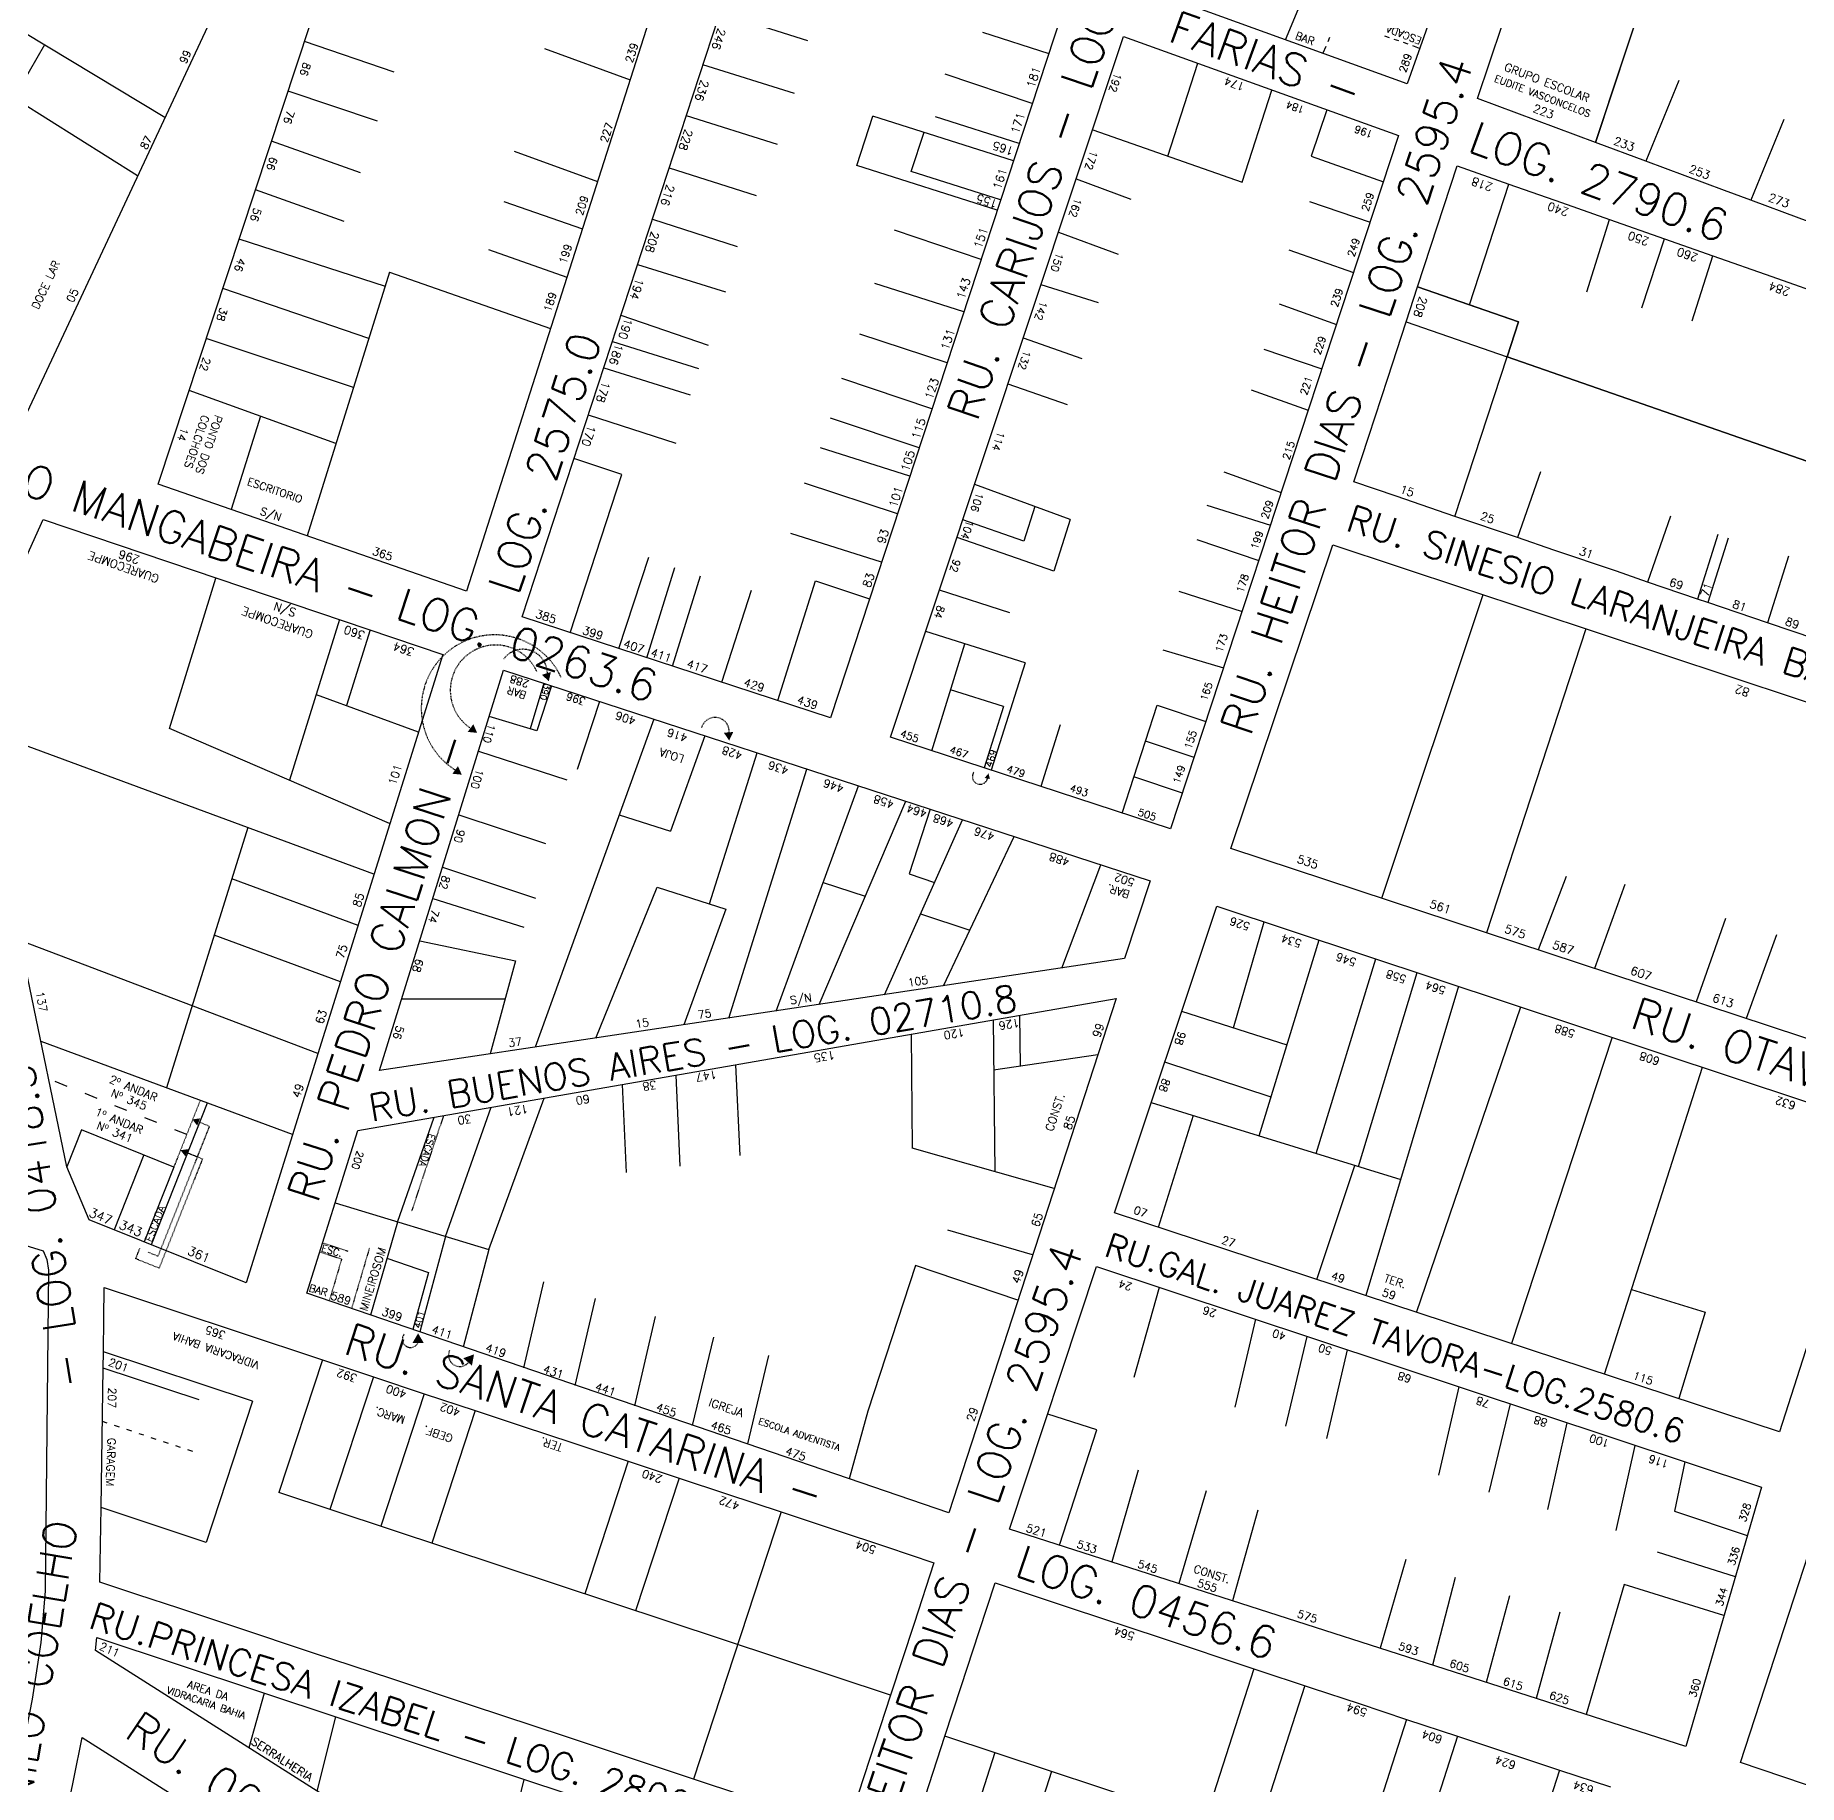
# Model space of a CAD drawing. Extents: x 714896 to 749292, y 8417558 to 8447149.
# Drawn here: x 740003.6 to 740332, y 8426261.6 to 8426587.4 of the extents above; entities that cross this region are included whole.
import ezdxf

# ---------------------------------------------------------------- set-up
doc = ezdxf.new("R2010")
doc.units = 0
doc.header["$MEASUREMENT"] = 0
doc.linetypes.add('ACAD_ISO03W100', pattern=[30, 12, -18])
for name, color, linetype in [('LOTE', 7, 'CONTINUOUS'), ('NUM-PORTA', 7, 'CONTINUOUS'), ('QUADRA', 6, 'CONTINUOUS'), ('TEXTO', 7, 'CONTINUOUS'), ('TEXTODERUA', 3, 'CONTINUOUS')]:
    doc.layers.add(name, color=color, linetype=linetype)
doc.styles.add('ROMANS', font='ROMANS.SHX', dxfattribs={"height": 1.5})

msp = doc.modelspace()

# ---------------------------------------------------------------- hatches: boundary and pattern name
at = {"layer": 'LOTE', "linetype": 'CONTINUOUS'}
for color, points in [(256, [(740099.24, 8426467.08), (740099.62, 8426468.79), (740097.95, 8426468.26)]), (256, [(740085.89, 8426457.46), (740085.18, 8426459.07), (740084.14, 8426457.64)]), (256, [(740132.83, 8426456.03), (740133.59, 8426457.62), (740131.84, 8426457.48)]), (256, [(740083.03, 8426449.67), (740082.32, 8426451.27), (740081.28, 8426449.85)]), (7, [(740074.89, 8426345.65), (740073.83, 8426343.81), (740075.96, 8426343.82)]), (7, [(740085.31, 8426341.72), (740083.3, 8426341.01), (740084.92, 8426339.63)])]:
    msp.add_hatch(color=color, dxfattribs=at).paths.add_polyline_path(points)
at = {"layer": 'LOTE'}
msp.add_hatch(color=7, dxfattribs=at).paths.add_polyline_path([(740181.14, 8426449.92), (740180.42, 8426449.07), (740181.39, 8426448.84)])
at = {"layer": 'LOTE', "linetype": 'CONTINUOUS'}
h = msp.add_hatch(color=2, dxfattribs=at)
h.paths.add_polyline_path([(740033.75, 8426384.32), (740034.3, 8426385.67), (740032.86, 8426385.47)])
h.paths.add_polyline_path([(740032.28, 8426384.51), (740033.11, 8426386.55), (740032.77, 8426386.69), (740031.93, 8426384.66)], flags=9)
h = msp.add_hatch(color=3, dxfattribs=at)
h.paths.add_polyline_path([(740031.55, 8426378.59), (740032.1, 8426379.94), (740030.65, 8426379.74)])
h.paths.add_polyline_path([(740030.08, 8426378.79), (740030.91, 8426380.82), (740030.56, 8426380.96), (740029.73, 8426378.93)], flags=9)

# ---------------------------------------------------------------- linework, layer by layer
at = {"layer": 'LOTE', "color": 7}
for p, q in [((740236.45, 8426586.52, 527.44), (740240.14, 8426595.37, 526.63)), ((740131.1, 8426591.52, 522.62), (740147.44, 8426586.38, 522.22)), ((740070.43, 8426580.51, 519.29), (740053.73, 8426586.18, 519.7)), ((740098.45, 8426584.92, 518.95), (740114.36, 8426579.05, 518.35)), ((740180.04, 8426587.95, 521.26), (740192.35, 8426583.98, 520.2)), ((740243.95, 8426585.27, 527.27), (740243.39, 8426584.01, 527.44)), ((740244.67, 8426586.97, 527.1), (740244.31, 8426586.12, 527.18)), ((740255.82, 8426586.91, 527.08), (740254.94, 8426587.21, 527.06)), ((740257.57, 8426586.3, 527.15), (740256.7, 8426586.6, 527.12)), ((740259.31, 8426585.69, 527.24), (740258.45, 8426585.99, 527.19)), ((740261.43, 8426584.93, 527.44), (740260.18, 8426585.38, 527.31)), ((740145.01, 8426576.53, 522.16), (740127.94, 8426581.88, 522.62)), ((740214.53, 8426564.86, 524.66), (740220.11, 8426582.14, 527.23)), ((740189.28, 8426574.64, 520.2), (740173.07, 8426580.1, 521.66)), ((740067.36, 8426571.36, 519.26), (740050.69, 8426576.98, 519.7)), ((740228.35, 8426560.02, 524.69), (740233.88, 8426577.15, 527.24)), ((740124.84, 8426572.41, 522.62), (740141.77, 8426567.1, 522.13)), ((740185.78, 8426563.99, 520.2), (740159.59, 8426572.32, 522.24)), ((740186.83, 8426567.21, 520.2), (740171.24, 8426572.16, 521.5)), ((740244.12, 8426573.46, 527.24), (740241.25, 8426564.82, 524.96)), ((740200.57, 8426569.75, 523.48), (740228.35, 8426560.02, 524.69)), ((740064.14, 8426561.73, 519.22), (740047.6, 8426567.65, 519.7)), ((740092.78, 8426565.81, 518.84), (740108.32, 8426560.13, 518.35)), ((740121.64, 8426562.65, 522.62), (740137.86, 8426557.55, 522.13)), ((740182.76, 8426554.81, 520.2), (740156.58, 8426563.14, 522.14)), ((740183.39, 8426556.71, 520.2), (740166.73, 8426562.01, 521.44)), ((740241.25, 8426564.82, 524.96), (740254.68, 8426560.07, 521.74)), ((740061.15, 8426552.7, 519.22), (740044.61, 8426558.61, 519.7)), ((740207.73, 8426556.78, 524.27), (740197.51, 8426560.57, 523.48)), ((740270.73, 8426537.18, 528.09), (740278.07, 8426559.65, 528.14)), ((740090.89, 8426556.44, 518.78), (740105.49, 8426551.29, 518.35)), ((740240.89, 8426556.42, 524.04), (740252.2, 8426552.54, 521.74)), ((740118.53, 8426553.14, 522.62), (740134.29, 8426548.06, 522.13)), ((740292.58, 8426539.57, 527.43), (740296.8, 8426553.05, 528.14)), ((740068.79, 8426540.61, 518.95), (740041.56, 8426549.39, 519.7)), ((740179.74, 8426545.63, 520.2), (740163.63, 8426551.08, 521.38)), ((740205.37, 8426546.57, 524.11), (740194.21, 8426550.66, 523.48)), ((740302.79, 8426536.6, 527.4), (740307.01, 8426549.46, 528.14)), ((740088.01, 8426547.44, 518.78), (740102.62, 8426542.29, 518.35)), ((740237.07, 8426547.43, 523.68), (740249.12, 8426543.16, 521.74)), ((740312.22, 8426534.16, 527.4), (740316.07, 8426546.27, 528.14)), ((740069.59, 8426543.28, 519.02), (740054.25, 8426494.12, 518.03)), ((740069.59, 8426543.28, 519.02), (740099.57, 8426532.77, 518.35)), ((740115.77, 8426544.7, 522.62), (740132.13, 8426539.57, 522.11)), ((740065.73, 8426530.87, 518.89), (740038.53, 8426540.23, 519.7)), ((740176.53, 8426535.87, 520.2), (740159.93, 8426541.15, 521.37)), ((740201.59, 8426537.56, 523.99), (740190.95, 8426540.89, 523.48)), ((740235.26, 8426537.35, 523.32), (740245.94, 8426533.5, 521.74)), ((740112.66, 8426535.22, 522.62), (740128.89, 8426529.65, 522.12)), ((740062.86, 8426521.76, 518.81), (740035.43, 8426530.87, 519.7)), ((740111.07, 8426530.35, 522.62), (740127.09, 8426525.34, 522.13)), ((740173.41, 8426526.39, 520.2), (740157.17, 8426531.72, 521.34)), ((740198.56, 8426527.12, 523.94), (740187.65, 8426530.98, 523.48)), ((740232.44, 8426528.93, 523.2), (740243.22, 8426525.25, 521.74)), ((740109.46, 8426525.43, 522.62), (740125.55, 8426520.4, 522.13)), ((740170.59, 8426517.8, 520.2), (740153.83, 8426523.45, 521.37)), ((740059.59, 8426511.33, 518.68), (740032.23, 8426521.2, 519.7)), ((740195.84, 8426518.53, 523.91), (740184.78, 8426522.38, 523.48)), ((740230.06, 8426521.33, 523.12), (740240.7, 8426517.58, 521.74)), ((740045.52, 8426516.41, 518.32), (740040.08, 8426499.04, 518.03)), ((740106.59, 8426516.69, 522.62), (740122.92, 8426511.42, 522.14)), ((740168.19, 8426510.51, 520.2), (740151.71, 8426516.07, 521.38)), ((740166.47, 8426505.26, 520.2), (740149.84, 8426510.55, 521.39)), ((740112.82, 8426505.57, 522.33), (740103.92, 8426508.52, 522.62)), ((740224.95, 8426506.07, 523.07), (740235.65, 8426502.23, 521.74)), ((740283.95, 8426506.07, 525.95), (740279.67, 8426493.81, 527.02)), ((740103.2, 8426476.11, 522.59), (740112.82, 8426505.57, 522.33)), ((740164.16, 8426498.27, 520.2), (740146.86, 8426503.93, 521.46)), ((740196.33, 8426497.18, 524.26), (740178.57, 8426503.73, 523.48)), ((740189.75, 8426499.61, 520.36), (740187.72, 8426493.15, 524.04)), ((740221.78, 8426499.86, 523.16), (740233.64, 8426496.12, 521.74)), ((740187.72, 8426493.15, 524.04), (740176.32, 8426497.1, 523.48)), ((740196.33, 8426497.18, 520.4), (740193.3, 8426487.56, 521.62)), ((740308.17, 8426497.81, 525.95), (740303.89, 8426485.55, 527.02)), ((740161.2, 8426489.24, 520.2), (740144.29, 8426494.6, 521.5)), ((740193.3, 8426487.56, 524.37), (740175.27, 8426493.82, 523.48)), ((740219.96, 8426493.48, 523.15), (740231.48, 8426489.58, 521.74)), ((740316.98, 8426494.37, 525.92), (740313.19, 8426482.38, 527.02)), ((740318.91, 8426493.74, 525.93), (740315.1, 8426481.73, 527.02)), ((740112.29, 8426473.14, 522.59), (740117.89, 8426490.16, 522.2)), ((740330.13, 8426490.35, 525.98), (740326.21, 8426477.94, 527.02)), ((740028.59, 8426458.24, 517.4), (740037.22, 8426486.29, 517.57)), ((740117.5, 8426471.44, 522.59), (740122.7, 8426488.24, 522.03)), ((740122.25, 8426469.89, 522.59), (740127.46, 8426486.69, 522.03)), ((740131.49, 8426466.87, 522.59), (740136.96, 8426484.03, 521.79)), ((740141.89, 8426463.47, 522.59), (740148.91, 8426485.76, 521.25)), ((740148.91, 8426485.76, 521.25), (740158.94, 8426482.39, 520.2)), ((740185.1, 8426479.81, 524.31), (740172.01, 8426484.06, 523.48)), ((740216.58, 8426483.82, 523.23), (740228.35, 8426480.07, 521.74)), ((740254.36, 8426426.66, 522.33), (740273.29, 8426483.2, 526.91)), ((740292.4, 8426476.85, 526.91), (740273.88, 8426420.23, 522.33)), ((740187.93, 8426470.5, 523.8), (740169.44, 8426476.33, 523.48)), ((740170.57, 8426454.11, 526.34), (740176.72, 8426474.04, 524.15)), ((740187.93, 8426470.5, 523.8), (740181.64, 8426450.49, 526.35)), ((740213.58, 8426472.92, 523.34), (740224.89, 8426469.55, 521.74)), ((740098.31, 8426466.69, 519.79), (740095.75, 8426458.2, 516.62)), ((740055.9, 8426464.58, 518.9), (740074.9, 8426457.67, 521.86)), ((740099.73, 8426466.23, 519.79), (740097.03, 8426457.81, 516.81)), ((740108.69, 8426463.31, 519.8), (740104.52, 8426450.65, 517.03)), ((740183.91, 8426462.38, 526.35), (740174.08, 8426465.47, 526.18)), ((740066.62, 8426431.16, 521.86), (739988.27, 8426460.11, 514.71)), ((740097.03, 8426457.81, 516.81), (740088.16, 8426460.48, 514.04)), ((740118.81, 8426460.01, 519.8), (740096.71, 8426398.92, 514.04)), ((740183.91, 8426462.38, 526.35), (740180.31, 8426450.93, 526.35)), ((740206.01, 8426442.51, 526.35), (740212.53, 8426462.64, 523.4)), ((740212.53, 8426462.64, 523.4), (740221.62, 8426459.6, 521.74)), ((740069.57, 8426440.59, 521.86), (740028.59, 8426458.24, 517.4)), ((740128.32, 8426456.91, 519.8), (740121.89, 8426439.15, 518.12)), ((740194.48, 8426458.96, 524.72), (740190.88, 8426447.46, 526.35)), ((740086.15, 8426454.03, 514.04), (740102.6, 8426448.71, 516.73)), ((740129.19, 8426425.62, 516.35), (740138.02, 8426453.74, 519.8)), ((740210.31, 8426456, 523.4), (740219.4, 8426452.96, 521.74)), ((740132.74, 8426404.33, 514.04), (740147.31, 8426450.72, 519.8)), ((740141.59, 8426405.66, 514.04), (740156.91, 8426447.59, 519.8)), ((740208.14, 8426449.35, 523.4), (740217.22, 8426446.31, 521.74)), ((740149.59, 8426406.86, 514.04), (740165.71, 8426444.72, 519.8)), ((740082.48, 8426442.18, 514.04), (740098.62, 8426436.86, 515.94)), ((740112.37, 8426442.21, 516.97), (740121.89, 8426439.15, 517.1)), ((740161.76, 8426408.69, 514.04), (740176.29, 8426441.27, 519.8)), ((740170.27, 8426443.23, 519.8), (740166.36, 8426431.22, 517.63)), ((740172.77, 8426410.34, 514.04), (740185.9, 8426438.13, 519.8)), ((740079.46, 8426432.46, 514.04), (740096.76, 8426426.69, 515.58)), ((740166.36, 8426431.22, 517.63), (740171.08, 8426429.6, 517.55)), ((740194.81, 8426413.65, 514.04), (740202.08, 8426432.86, 519.8)), ((740288.75, 8426430.71, 524.05), (740283.49, 8426417.06, 522.33)), ((740063.7, 8426421.6, 521.86), (740040.19, 8426430.28, 521.86)), ((740107.97, 8426400.61, 514.04), (740119.41, 8426428.75, 516.36)), ((740119.41, 8426428.75, 516.36), (740132.23, 8426424.65, 516.32)), ((740299.66, 8426429.22, 524.14), (740293.99, 8426413.59, 522.33)), ((740077.63, 8426426.59, 514.04), (740094.56, 8426421.27, 515.36)), ((740132.23, 8426424.65, 516.32), (740124.36, 8426403.07, 514.04)), ((740226.75, 8426402.52, 522.32), (740232.48, 8426422.28, 522.88)), ((740318.4, 8426422.91, 524.08), (740312.91, 8426407.35, 522.33)), ((740056.2, 8426397.75, 521.86), (739999.45, 8426419.26, 518.41)), ((740060.43, 8426411.09, 521.86), (740036.92, 8426419.78, 521.86)), ((740075.19, 8426418.73, 514.04), (740093.02, 8426414.99, 515.13)), ((740231.54, 8426382.42, 521.56), (740242.7, 8426418.89, 522.88)), ((740327.89, 8426419.87, 524.09), (740322.23, 8426404.28, 522.33)), ((740093.02, 8426414.99, 515.13), (740088.3, 8426397.66, 514.04)), ((740242.19, 8426379.14, 521.37), (740253.29, 8426415.37, 522.88)), ((740250.06, 8426376.7, 521.29), (740260.96, 8426412.83, 522.88)), ((740071.84, 8426407.93, 514.04), (740091.16, 8426407.94, 514.83)), ((740268.64, 8426410.28, 522.88), (740251.38, 8426352.66, 519.43)), ((740186.91, 8426404.88, 519.61), (740187.01, 8426395.38, 518.37)), ((740236.73, 8426399.32, 522.11), (740217.13, 8426405.6, 522.84)), ((740260.86, 8426349.54, 519.43), (740280.3, 8426406.41, 522.88)), ((740166.7, 8426401.34, 519.61), (740166.93, 8426380.09, 516.83)), ((740181.99, 8426403.99, 519.61), (740182.3, 8426375.74, 515.91)), ((740051.48, 8426382.65, 521.86), (740004.66, 8426400.01, 518.41)), ((740297.31, 8426400.76, 522.88), (740278.54, 8426343.73, 519.43)), ((740134.04, 8426395.66, 519.61), (740134.82, 8426378.77, 517.57)), ((740201.47, 8426397.53, 515.18), (740182.09, 8426394.65, 518.89)), ((740233.75, 8426389.61, 521.83), (740213.97, 8426396.15, 522.84)), ((740295.84, 8426338.04, 519.43), (740314.11, 8426395.19, 522.88)), ((740112.93, 8426391.99, 519.61), (740113.65, 8426375.62, 517.57)), ((740122.88, 8426393.72, 519.61), (740123.65, 8426376.76, 517.55)), ((740035.62, 8426388.51, 519.31), (740025.16, 8426362.15, 521.62)), ((740080.01, 8426363.68, 516.74), (740088.53, 8426387.77, 519.61)), ((740088.09, 8426361.24, 516.39), (740098.39, 8426389.46, 519.61)), ((740211.45, 8426388.62, 522.84), (740257.9, 8426374.28, 521.24)), ((740071.05, 8426366.36, 517.27), (740077.89, 8426385.9, 519.61)), ((740219.25, 8426386.22, 522.03), (740212.75, 8426365.36, 519.43)), ((740012.22, 8426383.52, 189.81), (740009.49, 8426376.65)), ((740029.4, 8426376.61, 521.62), (740012.22, 8426383.52, -254.74)), ((740023.83, 8426378.85, 520.4), (740018.3, 8426364.91, 521.62)), ((740193.36, 8426372.61, 515.18), (740166.93, 8426380.09, 517.33)), ((740029.4, 8426376.61, 521.62), (740023.86, 8426362.67, 521.62)), ((740242.28, 8426355.65, 519.43), (740249.34, 8426376.92, 521.3)), ((740059.45, 8426369.92, 518.91), (740088.09, 8426361.24, 516.39)), ((740071.05, 8426366.36, 517.27), (740066, 8426349.05, 512.68)), ((740189.34, 8426360.23, 515.18), (740173.55, 8426364.85, 516.02)), ((740080.01, 8426363.68, 516.74), (740075.2, 8426345.9, 512.67)), ((740078.75, 8426364.11, 516.74), (740078.74, 8426364.07, 516.73)), ((740088.09, 8426361.24, 516.39), (740083.26, 8426343.06, 512.65)), ((740167.52, 8426358.29, 515.89), (740158.67, 8426331.15, 514.56)), ((740186.6, 8426351.82, 515.18), (740167.52, 8426358.29, 515.89)), ((740076.83, 8426356.99, 515.11), (740073.94, 8426346.33, 512.67)), ((740094.6, 8426339.19, 512.65), (740098.3, 8426355.26, 515.74)), ((740104.13, 8426335.94, 512.65), (740107.91, 8426352.13, 515.49)), ((740208.28, 8426337.46, 520.63), (740212.95, 8426354.21, 521.76)), ((740300.91, 8426353.8, 520.86), (740314.63, 8426349.56, 520.95)), ((740115.28, 8426332.13, 512.65), (740119.1, 8426348.75, 515.29)), ((740314.63, 8426349.56, 520.95), (740309.69, 8426333.48, 519.43)), ((740227.06, 8426331.88, 520.26), (740230.91, 8426348.25, 521.76)), ((740236.54, 8426328.37, 520.14), (740240.46, 8426345.07, 521.76)), ((740126.01, 8426328.47, 512.65), (740129.95, 8426344.95, 515.09)), ((740244.16, 8426326.04, 520.1), (740248, 8426342.57, 521.76)), ((740136.28, 8426325.05, 512.65), (740140.21, 8426341.53, 515.09)), ((740265, 8426319.2, 520.04), (740268.81, 8426335.65, 521.76)), ((740274.4, 8426316.03, 520.02), (740278.36, 8426332.48, 521.76)), ((740158.67, 8426331.15, 514.56), (740155.18, 8426318.52, 512.65)), ((740201.28, 8426327.67, 520.4), (740192.16, 8426330.6, 521.78)), ((740285.32, 8426312.83, 520.05), (740288.89, 8426328.98, 521.76)), ((740194.37, 8426306.21, 515.44), (740201.28, 8426327.67, 520.4)), ((740298.05, 8426308.92, 520.1), (740301.58, 8426324.77, 521.76)), ((740208.98, 8426320.18, 519.29), (740204.13, 8426303.07, 515.44)), ((740310.84, 8426321.69, 521.76), (740308.89, 8426312.52, 520.6)), ((740221.67, 8426316.3, 518.9), (740216.57, 8426299.06, 515.44)), ((740231.29, 8426312.69, 518.69), (740226.58, 8426295.84, 515.44)), ((740308.89, 8426312.52, 520.6), (740322.46, 8426307.97, 520.48)), ((740258.84, 8426303.51, 518.5), (740254.05, 8426287, 515.44)), ((740305.66, 8426304.96, 520.07), (740320.23, 8426300.33, 520.48)), ((740268.05, 8426300.19, 518.48), (740263.8, 8426283.87, 515.44)), ((740278.15, 8426296.76, 518.51), (740273.85, 8426280.63, 515.44)), ((740299.52, 8426298.85, 519.52), (740292.46, 8426274.64, 515.44)), ((740318.11, 8426293.08, 520.48), (740299.52, 8426298.85, 519.52)), ((740287.56, 8426293.69, 518.62), (740283.16, 8426277.63, 515.44))]:
    msp.add_line(p, q, dxfattribs=at)
at = {"layer": 'LOTE', "color": 7, "linetype": 'ACAD_ISO03W100', "ltscale": 0.2}
msp.add_line((740031.79, 8426382.65, 521.62), (740006.11, 8426392.99, -641.03), dxfattribs=at)
at = {"layer": 'LOTE', "color": 7, "linetype": 'ACAD_ISO03W100', "ltscale": 0.005}
msp.add_line((740034.32, 8426389.01, 521.62), (740029.4, 8426376.61, 521.62), dxfattribs=at)
at = {"layer": 'LOTE', "color": 7, "linetype": 'ACAD_ISO03W100', "ltscale": 0.004}
for p, q in [((740079.64, 8426386.2, 519.61), (740073.66, 8426368.37, 519.4)), ((740057.12, 8426362.46, 518.9), (740061.81, 8426360.95, 518.43)), ((740065.82, 8426361.51, 515.27), (740062.49, 8426350.25, 512.67)), ((740060.64, 8426359.43, 517.05), (740056.6, 8426360.78, 518.9)), ((740060.64, 8426359.43, 517.05), (740058.34, 8426351.67, 512.71))]:
    msp.add_line(p, q, dxfattribs=at)
at = {"layer": 'LOTE', "color": 7}
for points in [[(740027.74, 8426572.07), (739983.87, 8426598.51)], [(740022.66, 8426561.2), (739978.39, 8426588.97)], [(740005.28, 8426585.6), (739999.59, 8426575.67)], [(740309.7, 8426578.93), (740303.56, 8426563.92)], [(740329.25, 8426571.67), (740323.11, 8426556.65)], [(740150.34, 8426429.62), (740158.19, 8426427.07)], [(740168.47, 8426423.73), (740177.68, 8426420.73)]]:
    msp.add_lwpolyline(points, dxfattribs=at)
at = {"layer": 'LOTE', "color": 7, "linetype": 'CONTINUOUS', "elevation": 521.44, "flags": 128}
for points in [[(740156.58, 8426563.14), (740159.59, 8426572.32)], [(740166.73, 8426562.01), (740169.13, 8426569.29)]]:
    msp.add_lwpolyline(points, dxfattribs=at)
at = {"layer": 'LOTE', "color": 7, "linetype": 'CONTINUOUS', "flags": 128}
for points in [[(740258.92, 8426534.01), (740277.72, 8426527.48)], [(740268.01, 8426497.78), (740277.72, 8426527.48)], [(740044.02, 8426332.98), (740016.27, 8426342.18)], [(740034.09, 8426333.26), (740016.23, 8426339.18)], [(740057.07, 8426340.7), (740048.97, 8426315.99)], [(740066.56, 8426337.55), (740058.46, 8426312.84)], [(740044.02, 8426332.98), (740035.4, 8426306.69)], [(740076.05, 8426334.4), (740067.96, 8426309.7)], [(740085.55, 8426331.26), (740077.45, 8426306.55)], [(740114.02, 8426321.82), (740105.92, 8426297.11)], [(740162.87, 8426278.23), (740048.97, 8426315.99)], [(740123.51, 8426318.67), (740115.41, 8426293.96)], [(740035.4, 8426306.69), (740015.88, 8426313.2)], [(740142.5, 8426312.38), (740126.19, 8426262.63)], [(740046.2, 8426278.64), (740043.39, 8426268.44)], [(740059.49, 8426274.23), (740056.06, 8426260.4)], [(740094.6, 8426262.58), (740088.98, 8426239.5)]]:
    msp.add_lwpolyline(points, dxfattribs=at)
at = {"layer": 'LOTE', "color": 7, "flags": 128}
for points, elevation in [([(740060.26, 8426478.54), (740050.92, 8426448.62)], 517.57), ([(740065.95, 8426476.65), (740061.54, 8426462.53)], 517.57), ([(740043.17, 8426439.82), (740028.04, 8426391.34)], 521.86), ([(740069.09, 8426359.64), (740076.83, 8426356.99)], 517.27)]:
    msp.add_lwpolyline(points, dxfattribs=dict(at, elevation=elevation))
at = {"layer": 'LOTE', "color": 2, "linetype": 'ACAD_ISO03W100', "ltscale": 0.005, "elevation": 519.63, "flags": 128}
msp.add_lwpolyline([(740024.6, 8426360.75), (740026.46, 8426360.01), (740036.05, 8426384.17), (740034.2, 8426384.92)], dxfattribs=at)
at = {"layer": 'LOTE', "color": 3, "linetype": 'ACAD_ISO03W100', "ltscale": 0.005, "elevation": 521.62, "flags": 128}
msp.add_lwpolyline([(740031.95, 8426379.25), (740034.73, 8426378.13), (740026.65, 8426357.77), (740022.3, 8426359.52), (740023.07, 8426361.45)], dxfattribs=at)
at = {"layer": 'LOTE', "color": 7, "elevation": 511.4}
msp.add_lwpolyline([(739963.62, 8426163.67), (739984.6, 8426266.59), (739988.17, 8426290.1), (739990.1, 8426312.69), (739990.38, 8426353.81), (739990.66, 8426358.78), (739991.16, 8426362.29), (739991.77, 8426363.04), (739994.73, 8426363.31), (740001.66, 8426362.08), (740005.06, 8426360.98), (740005.77, 8426359.36), (740005.77, 8426359.36), (740006.04, 8426357.42), (740005.42, 8426297.62), (740004.62, 8426288.06), (740003, 8426277.51), (739992.07, 8426221.95)], dxfattribs=at)
at = {"layer": 'LOTE', "color": 7, "linetype": 'ACAD_ISO03W100', "ltscale": 0.08, "flags": 128}
msp.add_lwpolyline([(740032.94, 8426323.63), (740016.13, 8426329.2)], dxfattribs=at)
at = {"layer": 'LOTE', "color": 7, "flags": 128}
for points in [[(740230.53, 8426283.19), (740212.07, 8426225.7)], [(740240.03, 8426280.04), (740221.56, 8426222.55)], [(740259.01, 8426273.75), (740240.54, 8426216.25)], [(740221.36, 8426254.63), (740173.02, 8426270.65)], [(740268.5, 8426270.6), (740250.03, 8426213.11)], [(740182.34, 8426267.56), (740173.05, 8426238.65)], [(740192.88, 8426264.06), (740183.59, 8426235.15)], [(740287.49, 8426264.31), (740269.01, 8426206.81)]]:
    msp.add_lwpolyline(points, dxfattribs=at)
at = {"layer": 'LOTE', "color": 7, "linetype": 'ACAD_ISO03W100', "ltscale": 0.006}
for centre, radius, start, end in [((740089.14, 8426462.05), 13.66, 25.1616, 239.1355), ((740089.33, 8426465.37), 8.45, 24.7075, 239.1219), ((740094.44, 8426468.48), 4.54, 357.0165, 144.8479)]:
    msp.add_arc(centre, radius, start, end, dxfattribs=at)
at = {"layer": 'LOTE', "color": 7, "linetype": 'ACAD_ISO03W100', "ltscale": 0.004}
for centre, radius, start, end in [((740130.21, 8426457.71), 2.62, 348.0125, 164.4444), ((740073.48, 8426344.52), 1.52, 140.2321, 9.8732), ((740082.66, 8426341.56), 2.1, 155.7355, 325.8298)]:
    msp.add_arc(centre, radius, start, end, dxfattribs=at)
at = {"layer": 'LOTE', "color": 7, "linetype": 'ACAD_ISO03W100', "ltscale": 0.003}
msp.add_arc((740179.56, 8426449.31), 1.43, 143.2754, 356.7568, dxfattribs=at)
at = {"layer": 'QUADRA', "color": 6}
for points in [[(740245.13, 8426683.56), (740286.86, 8426656.64), (740259.09, 8426578.32), (740209.11, 8426596.43), (740230.96, 8426657.09), (740245.13, 8426683.56)], [(740018.28, 8426658.5), (740057.43, 8426635.57), (739999.79, 8426512.28), (739944.54, 8426529.94), (740018.28, 8426658.5)], [(740026.46, 8426503.76), (740070.33, 8426636.34), (740126.26, 8426616.27), (740083.93, 8426483.83), (740026.46, 8426503.76)], [(740094.26, 8426479.04), (740137.92, 8426612.34), (740194.84, 8426591.57), (740151.7, 8426460.27), (740094.26, 8426479.04)], [(740162.87, 8426456.65), (740206.29, 8426587.11), (740257.52, 8426568.68), (740215, 8426439.57), (740162.87, 8426456.65)], [(740005.03, 8426497.17), (740079.47, 8426472.08), (740042.85, 8426355.03), (740013.62, 8426366.79), (740009.49, 8426376.65), (740002.23, 8426411.76), (739986.1, 8426455.32), (740005.03, 8426497.17)], [(740245.27, 8426492.5), (740368.81, 8426451.51), (740350.31, 8426395.02), (740226.27, 8426435.92), (740245.27, 8426492.5)], [(740090.8, 8426469.14), (740211.22, 8426429.88), (740206.48, 8426415.41), (740067.69, 8426394.56), (740090.8, 8426469.14)], [(740223.69, 8426425.19), (740346.79, 8426384.35), (740328.44, 8426327.31), (740204.57, 8426368.06), (740223.69, 8426425.19)], [(740063.66, 8426383.43), (740204.88, 8426408.02), (740173.73, 8426312.2), (740054.19, 8426353.09), (740063.66, 8426383.43)], [(740201.27, 8426358.09), (740325.08, 8426316.97), (740311.04, 8426268.67), (740185.07, 8426309.2), (740201.27, 8426358.09)], [(740336.58, 8426312.97), (740438.38, 8426278.53), (740421.89, 8426231.65), (740321.22, 8426265.7), (740336.58, 8426312.97)], [(740015.05, 8426288.98), (740151.55, 8426243.68), (740139.64, 8426207.34), (740014.8, 8426286.59), (740015.05, 8426288.98)]]:
    msp.add_lwpolyline(points, close=True, dxfattribs=at)
at = {"layer": 'QUADRA', "color": 6, "linetype": 'CONTINUOUS'}
for points in [[(740294.18, 8426567.4), (740272.23, 8426575.56), (740276.78, 8426589.26), (740282.03, 8426605.1), (740285.54, 8426615.66), (740287.73, 8426622.27), (740290.96, 8426632), (740293.84, 8426640.7), (740296.96, 8426650.11), (740308.91, 8426642.47), (740321.19, 8426634.6), (740317.07, 8426622.18), (740312.88, 8426623.75), (740309.64, 8426613.99), (740304.07, 8426597.22), (740300.22, 8426585.59), (740297.29, 8426576.77), (740294.18, 8426567.4)], [(740261.06, 8426540.54), (740268.42, 8426563.05), (740278.07, 8426559.65), (740287.86, 8426556.2), (740296.8, 8426553.05), (740307.01, 8426549.46), (740316.07, 8426546.27), (740327.01, 8426542.42), (740338.29, 8426538.45), (740344.61, 8426536.22), (740354.94, 8426532.59), (740364.45, 8426529.24), (740373.83, 8426525.94), (740383.2, 8426522.64), (740391.82, 8426519.61), (740387.9, 8426507.75), (740384.98, 8426498.92), (740382.39, 8426491.08), (740344.78, 8426504.16), (740277.72, 8426527.48), (740279.85, 8426534), (740270.73, 8426537.18), (740261.06, 8426540.54)], [(740261.06, 8426540.54), (740279.85, 8426534), (740277.72, 8426527.48), (740344.78, 8426504.16), (740382.39, 8426491.08), (740373.88, 8426465.32), (740369.79, 8426463.09), (740335.21, 8426474.88), (740326.21, 8426477.94), (740315.1, 8426481.73), (740313.19, 8426482.38), (740303.89, 8426485.55), (740298.08, 8426487.54), (740286.44, 8426491.51), (740279.67, 8426493.81), (740268.01, 8426497.78), (740257.07, 8426501.52), (740249.18, 8426504.21), (740251.96, 8426512.72), (740255.48, 8426523.48), (740258.92, 8426534.01), (740261.06, 8426540.54)]]:
    msp.add_lwpolyline(points, close=True, dxfattribs=at)
for points in [[(740393.22, 8426588.47), (740399.46, 8426584.47), (740406.6, 8426579.9), (740411.24, 8426576.93), (740407.81, 8426567.09), (740405.58, 8426560.67), (740402.88, 8426552.91), (740400.12, 8426544.98), (740398.04, 8426538.98), (740394.91, 8426529.99), (740385.72, 8426533.4), (740376.18, 8426536.95), (740366.33, 8426540.6), (740356.97, 8426544.08), (740348.46, 8426547.24), (740340.89, 8426550.05), (740332.13, 8426553.3), (740323.11, 8426556.65), (740318.23, 8426558.47), (740303.56, 8426563.92), (740294.18, 8426567.4), (740294.18, 8426567.4), (740304.07, 8426597.22)], [(740144.36, 8426256.6), (740126.19, 8426262.63), (740118.18, 8426265.29), (740102.32, 8426270.55), (740084.83, 8426276.36), (740069.98, 8426281.29), (740055.44, 8426286.11), (740040.77, 8426290.98), (740030.33, 8426294.44), (740022.72, 8426296.97), (740015.63, 8426299.32), (740015.88, 8426313.2), (740016.23, 8426339.18), (740016.27, 8426342.18), (740016.34, 8426348.41), (740016.41, 8426354.18), (740029.77, 8426349.75), (740041.41, 8426345.89), (740057.07, 8426340.7), (740066.56, 8426337.55), (740076.05, 8426334.4), (740085.55, 8426331.26), (740094.28, 8426328.36), (740103.72, 8426325.23), (740114.02, 8426321.82), (740123.51, 8426318.67), (740132.35, 8426315.74), (740142.5, 8426312.38), (740152.55, 8426309.04), (740162.12, 8426305.87), (740170.97, 8426302.93), (740167.27, 8426291.62), (740162.87, 8426278.23), (740159.01, 8426266.44), (740154.66, 8426253.18)], [(740169.37, 8426259.52), (740173.02, 8426270.65), (740176.04, 8426279.87), (740179.4, 8426290.13), (740182.36, 8426299.16), (740182.36, 8426299.16), (740196.52, 8426294.47), (740213.11, 8426288.97), (740230.53, 8426283.19), (740241.44, 8426279.57), (740250.18, 8426276.68), (740259.01, 8426273.75), (740268.5, 8426270.6), (740278.74, 8426267.21), (740287.49, 8426264.31), (740296.98, 8426261.16)]]:
    msp.add_lwpolyline(points, dxfattribs=at)
at = {"layer": 'QUADRA', "color": 6}
msp.add_lwpolyline([(740009.51, 8426256.57), (740010.75, 8426262.67), (740012.32, 8426270.4), (740028.58, 8426260.08)], dxfattribs=at)

# ---------------------------------------------------------------- texts
at = {"layer": 'NUM-PORTA', "color": 7, "style": 'ROMANS'}
for s, height, rotation, p in [('246', 1.55, 251.8217, (740130.76, 8426588.79)), ('239', 1.449, 72.2228, (740114.79, 8426582.12)), ('99', 1.442, 64.8875, (740031.66, 8426581.95)), ('86', 1.46, 251.6298, (740053.57, 8426582.45)), ('289', 1.39, 70.9562, (740258.86, 8426580.3)), ('236', 1.55, 251.8232, (740127.62, 8426579.19)), ('181', 1.549, 71.8107, (740189.65, 8426577.42)), ('192', 1.402, 251.4504, (740204.65, 8426580.47)), ('174', 1.5, 160.3916, (740229, 8426578.38)), ('184', 1.353, 160.3916, (740240.11, 8426574.03)), ('76', 1.46, 251.6383, (740050.53, 8426573.53)), ('171', 1.549, 71.8128, (740186.71, 8426568.87)), ('223', 1.535, 339.5261, (740282.4, 8426573.15)), ('87', 1.44, 64.928, (740024.37, 8426565.96)), ('227', 1.449, 72.241, (740110.14, 8426567.26)), ('228', 1.551, 251.8239, (740124.62, 8426570.02)), ('196', 1.355, 160.7072, (740252.86, 8426569.47)), ('165', 1.548, 162.0483, (740185.97, 8426566.44)), ('172', 1.402, 251.4504, (740200.17, 8426566.01)), ('233', 1.543, 339.6125, (740297.4, 8426567.09)), ('66', 1.46, 251.6547, (740047.38, 8426564.86)), ('161', 1.55, 71.8171, (740183.38, 8426558.5)), ('253', 1.543, 339.6125, (740311.45, 8426561.87)), ('216', 1.551, 251.8244, (740121.25, 8426559.71)), ('218', 1.551, 160.7474, (740275.19, 8426559.69)), ('209', 1.45, 72.2153, (740105.52, 8426553.68)), ('155', 1.548, 161.0842, (740182.95, 8426556.55)), ('162', 1.403, 251.487, (740197.21, 8426557.17)), ('259', 1.368, 71.6027, (740251.86, 8426554.47)), ('240', 1.554, 160.6236, (740289.35, 8426555.04)), ('273', 1.543, 339.6218, (740326.24, 8426556.56)), ('56', 1.46, 251.6479, (740044.36, 8426555.34)), ('208', 1.551, 251.8247, (740118.38, 8426550.98)), ('151', 1.55, 71.8188, (740179.81, 8426547.51)), ('249', 1.368, 71.6863, (740249.23, 8426545.97)), ('250', 1.554, 160.6, (740304.32, 8426549.56)), ('46', 1.46, 251.6389, (740041.39, 8426546)), ('199', 1.45, 72.2153, (740102.46, 8426544.67)), ('150', 1.403, 251.5096, (740193.82, 8426547.02)), ('260', 1.554, 160.5939, (740313.45, 8426546.56)), ('05', 1.5, 64.9517, (740010.66, 8426537.45)), ('189', 1.45, 72.2153, (740099.6, 8426535.71)), ('194', 1.551, 251.8249, (740115.51, 8426542.24)), ('143', 1.55, 71.8181, (740176.6, 8426538.1)), ('239', 1.368, 71.711, (740246.11, 8426536.63)), ('284', 1.554, 160.5669, (740330.55, 8426540.19)), ('38', 1.46, 251.6493, (740038.07, 8426536.79)), ('142', 1.403, 251.5221, (740190.8, 8426538)), ('208', 1.522, 251.7664, (740261.46, 8426538.85)), ('190', 1.55, 251.824, (740113.42, 8426534.84)), ('131', 1.55, 71.8205, (740173.67, 8426528.6)), ('186', 1.55, 251.8245, (740111.67, 8426530.06)), ('229', 1.369, 71.7119, (740242.93, 8426527.72)), ('22', 1.461, 251.6454, (740034.92, 8426527.51)), ('132', 1.403, 251.5312, (740187.72, 8426528.79)), ('123', 1.55, 71.8209, (740170.69, 8426519.43)), ('221', 1.369, 71.7219, (740240.42, 8426520.21)), ('178', 1.551, 251.8248, (740109.24, 8426523.05)), ('115', 1.55, 71.8209, (740168.24, 8426511.99)), ('14', 1.462, 251.5829, (740030.77, 8426514.45)), ('170', 1.551, 251.8247, (740106.54, 8426514.89)), ('114', 1.403, 251.5357, (740182.87, 8426513.69)), ('105', 1.55, 71.8204, (740166.23, 8426505.99)), ('215', 1.369, 71.7303, (740237.14, 8426508.19)), ('101', 1.55, 71.8199, (740164, 8426499.27)), ('15', 1.515, 341.234, (740257.63, 8426502.21)), ('106', 1.403, 251.5455, (740178.9, 8426502.33)), ('209', 1.369, 71.7547, (740233.14, 8426497.17)), ('104', 1.403, 251.5455, (740177.08, 8426497.21, -0.01)), ('25', 1.515, 341.166, (740272.61, 8426497.23)), ('93', 1.55, 71.8192, (740161.78, 8426492.55)), ('199', 1.369, 71.757, (740231.24, 8426491.49)), ('296', 1.55, 161.452, (740023.19, 8426490.3)), ('92', 1.403, 251.552, (740174.63, 8426489.92)), ('31', 1.515, 341.1473, (740291, 8426490.7)), ('83', 1.55, 71.8183, (740159.11, 8426484.39)), ('178', 1.369, 71.7605, (740228.54, 8426483.43)), ('69', 1.515, 341.1346, (740307.78, 8426484.91)), ('71', 1.515, 71.1086, (740315.14, 8426482.64)), ('S/N', 1.553, 161.3176, (740052.34, 8426480.49)), ('385', 1.523, 341.9502, (740096.61, 8426479)), ('84', 1.399, 251.5512, (740171.69, 8426481.31)), ('81', 1.515, 341.1271, (740319.56, 8426480.82)), ('360', 1.55, 161.4212, (740065.15, 8426476.24)), ('399', 1.515, 341.9265, (740105.36, 8426475.95)), ('89', 1.515, 341.1002, (740329.38, 8426477.59)), ('364', 1.55, 161.4212, (740074.32, 8426473.14)), ('407', 1.515, 341.9247, (740113, 8426473.43)), ('173', 1.368, 71.7629, (740224.62, 8426472.32)), ('411', 1.515, 341.9247, (740118.07, 8426471.78)), ('417', 1.515, 341.9264, (740124.8, 8426469.71)), ('288', 1.4, 161.8016, (740095.69, 8426467.13)), ('429', 1.515, 341.929, (740135.41, 8426466.24)), ('165', 1.368, 71.773, (740221.81, 8426463.28)), ('390', 1.2, 252.8359, (740098.43, 8426466.71)), ('396', 1.4, 161.9483, (740106.19, 8426463.88)), ('439', 1.517, 341.9403, (740145.33, 8426462.98)), ('82', 1.561, 161.6418, (740323.03, 8426465.62)), ('406', 1.491, 161.9453, (740115.58, 8426460.31)), ('110', 1.4, 252.6838, (740088.01, 8426459.25)), ('416', 1.491, 161.9437, (740125.23, 8426457.16)), ('455', 1.37, 341.654, (740164.56, 8426456.75)), ('155', 1.368, 71.773, (740218.86, 8426454.32)), ('428', 1.491, 161.9425, (740135.43, 8426453.85)), ('467', 1.354, 341.7886, (740173.77, 8426453.76)), ('469', 1.3, 71.7886, (740181.72, 8426450.93)), ('101', 1.52, 72.1883, (740070.74, 8426447.59)), ('100', 1.471, 252.6845, (740085.77, 8426450.88)), ('436', 1.491, 161.9413, (740144.04, 8426451.07)), ('479', 1.351, 341.8256, (740184.39, 8426450.2)), ('149', 1.368, 71.773, (740216.72, 8426447.83)), ('446', 1.491, 161.9394, (740154.32, 8426447.72)), ('493', 1.351, 341.8226, (740196.15, 8426446.62)), ('458', 1.491, 161.9372, (740163.67, 8426444.75)), ('464', 1.491, 161.9421, (740169.82, 8426443.03)), ('468', 1.491, 161.9358, (740174.76, 8426441.21)), ('505', 1.352, 341.79, (740208.82, 8426442.13)), ('90', 1.47, 252.6858, (740082.26, 8426439.63)), ('476', 1.49, 161.9329, (740182.4, 8426438.75)), ('488', 1.487, 161.9037, (740196.37, 8426434.01)), ('535', 1.554, 341.5857, (740238.45, 8426433.34)), ('82', 1.47, 252.6873, (740079.48, 8426431.01)), ('502', 1.472, 161.746, (740208.47, 8426430.19)), ('85', 1.52, 72.1883, (740064.11, 8426424.88)), ('74', 1.47, 252.6879, (740077.49, 8426424.71)), ('561', 1.556, 341.6715, (740263.14, 8426424.96)), ('526', 1.482, 161.7146, (740229.97, 8426422)), ('575', 1.557, 341.6784, (740277.1, 8426420.33)), ('75', 1.52, 72.1883, (740061, 8426415.28)), ('534', 1.484, 161.6762, (740239.57, 8426418.82)), ('587', 1.557, 341.6798, (740286.03, 8426417.37)), ('68', 1.47, 252.6893, (740074.52, 8426415.54)), ('546', 1.484, 161.6668, (740249.77, 8426415.35)), ('105', 1.487, 8.4487, (740166.2, 8426410.2)), ('558', 1.485, 161.6633, (740259.09, 8426412.17)), ('564', 1.485, 161.6556, (740266.42, 8426410.08)), ('607', 1.556, 341.6781, (740300.55, 8426412.56)), ('S/N', 1.487, 8.4487, (740144.27, 8426406.9)), ('613', 1.556, 341.6692, (740315.81, 8426407.5)), ('63', 1.52, 72.1883, (740057.16, 8426403.1)), ('15', 1.488, 8.457, (740115.47, 8426402.47)), ('75', 1.488, 8.4549, (740127.1, 8426404.19)), ('56', 1.471, 252.6896, (740070.9, 8426403.06)), ('120', 1.5, 189.8011, (740176.47, 8426402.48)), ('126', 1.5, 189.8011, (740186.73, 8426404.26)), ('99', 1.53, 71.7256, (740201.9, 8426400.6)), ('98', 1.456, 251.4731, (740216.54, 8426401.96)), ('588', 1.485, 161.6536, (740290.49, 8426402.01)), ('37', 1.487, 8.4574, (740091.8, 8426398.94)), ('135', 1.526, 189.8011, (740152.35, 8426398.28)), ('608', 1.485, 161.6515, (740306.29, 8426396.9)), ('147', 1.526, 189.8125, (740130.36, 8426394.67)), ('2º ANDAR', 1.5, 337.5988, (740017.23, 8426392.38)), ('Nº 345', 1.5, 337.5988, (740017.53, 8426389.83)), ('49', 1.52, 72.1883, (740052.86, 8426389.36)), ('38', 1.526, 189.8119, (740119.16, 8426392.72)), ('88', 1.456, 251.4751, (740213.61, 8426393.24)), ('121', 1.524, 189.8048, (740095.21, 8426388.23, -519.61)), ('60', 1.523, 189.7848, (740106.72, 8426390.11)), ('632', 1.484, 161.6523, (740331.62, 8426388.63)), ('Nº 341', 1.5, 337.5988, (740014.85, 8426383.77)), ('1º ANDAR', 1.5, 337.5988, (740014.56, 8426386.32)), ('30', 1.524, 189.8048, (740084.7, 8426386.42, -519.61)), ('85', 1.53, 71.6699, (740196.49, 8426383.4)), ('200', 1.359, 252.7392, (740063.51, 8426379.74)), ('347', 1.707, 337.5988, (740013.42, 8426367.48)), ('07', 1.475, 341.8628, (740208.03, 8426367.98)), ('343', 1.707, 337.5988, (740019.01, 8426365.23)), ('65', 1.53, 71.6626, (740190.5, 8426365.29)), ('361', 1.653, 336.8826, (740031.78, 8426360.4)), ('27', 1.48, 341.8037, (740224.4, 8426362.42)), ('49', 1.53, 71.6581, (740186.9, 8426354.75)), ('24', 1.465, 162.0059, (740208.02, 8426354.9)), ('49', 1.48, 341.7976, (740244.83, 8426355.76)), ('589', 1.488, 342.4667, (740058.47, 8426352.03)), ('59', 1.48, 341.7963, (740254.32, 8426352.66)), ('399', 1.502, 341.3544, (740067.98, 8426349.08, 0.08)), ('401', 1.3, 74.4828, (740075.33, 8426346.42, 0.1)), ('26', 1.464, 161.7479, (740223.72, 8426349.94)), ('365', 1.48, 161.4423, (740039.17, 8426345.86)), ('411', 1.506, 341.311, (740077.29, 8426345.76, 0.08)), ('40', 1.464, 161.7173, (740236.68, 8426345.66)), ('419', 1.506, 341.314, (740087.31, 8426342.33, 0.05)), ('50', 1.464, 161.6931, (740245.24, 8426342.94)), ('392', 1.488, 161.494, (740063.66, 8426337.88)), ('431', 1.507, 341.3034, (740098.02, 8426338.38)), ('400', 1.49, 161.5076, (740072.87, 8426334.89)), ('441', 1.507, 341.3026, (740107.72, 8426335.1)), ('68', 1.464, 161.7232, (740260.04, 8426337.74)), ('115', 1.48, 341.7925, (740301, 8426337.17)), ('402', 1.49, 161.5041, (740082.9, 8426331.54)), ('455', 1.507, 341.3028, (740119.06, 8426331.27)), ('78', 1.464, 161.6988, (740274.62, 8426333.12)), ('465', 1.507, 341.3165, (740129.25, 8426327.96)), ('29', 1.529, 71.6258, (740178.43, 8426329.09)), ('88', 1.463, 161.7058, (740285.37, 8426329.55)), ('100', 1.463, 161.7199, (740296.91, 8426325.72)), ('475', 1.507, 341.3165, (740143.16, 8426323.08)), ('116', 1.461, 161.7909, (740307.94, 8426321.89)), ('240', 1.49, 161.3219, (740120.54, 8426319.08)), ('328', 1.378, 73.3179, (740322.16, 8426310.39)), ('521', 1.5, 342.5077, (740187.98, 8426308.77)), ('504', 1.49, 161.3219, (740160.29, 8426305.91)), ('533', 1.467, 342.2138, (740197.45, 8426305.77)), ('336', 1.37, 73.5679, (740320.09, 8426302.27)), ('545', 1.466, 342.1896, (740208.77, 8426302.09)), ('555', 1.466, 342.1722, (740219.88, 8426298.55)), ('344', 1.37, 73.5965, (740317.83, 8426294.69)), ('575', 1.466, 342.166, (740238.5, 8426292.81)), ('564', 1.511, 161.5979, (740208.49, 8426289.84)), ('211', 1.489, 336.2255, (740015.39, 8426286.82)), ('593', 1.465, 342.1663, (740257.35, 8426286.79)), ('605', 1.465, 342.1678, (740266.85, 8426283.59)), ('615', 1.465, 342.1706, (740276.82, 8426280.26)), ('360', 1.373, 73.5671, (740312.85, 8426277.72)), ('594', 1.511, 161.5979, (740251.79, 8426275.63)), ('625', 1.464, 342.1804, (740285.44, 8426277.64)), ('604', 1.511, 161.5979, (740265.81, 8426270.59)), ('624', 1.511, 161.5865, (740279.5, 8426265.8)), ('634', 1.512, 161.5667, (740294, 8426261.18))]:
    msp.add_text(s, height=height, rotation=rotation, dxfattribs=at).set_placement(p)
at = {"layer": 'NUM-PORTA', "style": 'ROMANS'}
for s, height, rotation, p in [('S/N', 1.468, 341.0919, (740045.32, 8426498.15)), ('365', 1.485, 341.0231, (740066.23, 8426490.72)), ('137', 1.504, 280.5347, (740003.68, 8426409.16)), ('201', 1.481, 339.4317, (740017.06, 8426339.7)), ('207', 1.481, 267.8781, (740017.22, 8426335.56)), ('472', 1.489, 161.3567, (740134.89, 8426314.13))]:
    msp.add_text(s, height=height, rotation=rotation, dxfattribs=at).set_placement(p)
at = {"layer": 'TEXTO', "style": 'ROMANS'}
for s, height, rotation, p in [('ESCADA', 1.377, 158.8698, (740261.94, 8426586.88)), ('BAR', 1.414, 340.0446, (740238.13, 8426586.73)), ('GRUPO ESCOLAR', 1.4987, 339.1585, (740277.05, 8426580.86)), ('EUDITE VASCONCELOS', 1.3, 339.2461, (740275.2, 8426578.79)), ('DOCE LAR', 1.461, 65.0385, (740004.17, 8426536.19)), ('COLCHOES', 1.468, 251.0919, (740034.65, 8426516.78)), ('PONTO DOS', 1.468, 251.0919, (740037.1, 8426516.78)), ('ESCRITORIO ', 1.4, 341.0919, (740042.94, 8426503.69)), ('GUARECOMPE', 1.548, 160.7519, (740026.8, 8426486.78)), ('GUARECOMPE', 1.553, 160.7159, (740055.46, 8426476.44)), ('BAR', 1.4, 161.8142, (740095.19, 8426465.03)), ('LOJA', 1.486, 161.9253, (740124.55, 8426453.23)), ('BAR.', 1.438, 161.406, (740207.56, 8426427.96)), ('CONST.', 1.525, 71.7526, (740193.11, 8426383.12)), ('ESCADA', 1.26, 252.1257, (740076.96, 8426382.93)), ('ESC.', 1.317, 344.2022, (740056.76, 8426360.93)), ('MINEIROSOM', 1.5, 72.9661, (740065.38, 8426349.67)), ('TER.', 1.478, 341.7978, (740254.66, 8426355.29)), ('BAR', 1.357, 343.7529, (740054.46, 8426353.51)), ('VIDRACARIA BAHIA', 1.4371, 160.6912, (740045.47, 8426340.3)), ('MARC.', 1.478, 161.1968, (740072.62, 8426330.1)), ('IGREJA', 1.504, 341.4951, (740128.88, 8426332.14)), ('ESCOLA ADVENTISTA', 1.2, 341.4951, (740138.18, 8426328.77)), ('GARAGEM', 1.481, 267.8781, (740017.09, 8426326.2)), ('GEBF.', 1.481, 161.2131, (740081.51, 8426326.67)), ('TER.', 1.489, 161.4382, (740101.94, 8426325)), ('CONST.', 1.464, 342.204, (740219.19, 8426301.17)), ('VIDRACARIA BAHIA', 1.3, 341.512, (740027.95, 8426278.65)), ('AREA DA ', 1.4, 341.512, (740031.8, 8426279.72)), ('SERRALHERIA', 1.5, 327.1212, (740043.63, 8426269.26))]:
    msp.add_text(s, height=height, rotation=rotation, dxfattribs=at).set_placement(p)
at = {"layer": 'TEXTO', "color": 7, "style": 'ROMANS'}
msp.add_text('ESCADA', height=1.4, rotation=68.1732, dxfattribs=at).set_placement((740025.26, 8426362.54))
at = {"layer": 'TEXTODERUA', "style": 'ROMANS'}
for s, height, rotation, p in [('RU. CARIJOS - LOG. 2795.7', 6, 71.0827, (740178.99, 8426515.22)), ('FARIAS -', 6, 340.0155, (740214.32, 8426586.39)), ('RU. HEITOR DIAS - LOG. 2595.4', 6, 71.6624, (740229.9, 8426456.62)), ('LOG. 2790.6', 6, 340.0155, (740270.15, 8426565.86)), ('LOG. 2575.0', 6, 71.8529, (740093.48, 8426482.85)), ('RU. OTAVIO MANGABEIRA - LOG. 0263.6', 6, 341.5908, (739963.76, 8426514.36)), ('RU. SINESIO LARANJEIRA BASTOS -', 5, 341.9812, (740247.44, 8426495.25)), ('RU. PEDRO CALMON -', 6, 71.8529, (740056.13, 8426369.62)), ('RU. BUENOS AIRES - LOG. 02710.8', 5, 9.7192, (740066.19, 8426385.06)), ('RU. OTAVIO MANGABEIRA - LOG. 0263.6', 6, 341.5908, (740300.32, 8426402.65)), ('- LOG. 0418.3', 6, 99.0452, (740012.83, 8426335.81)), ('RU.GAL. JUAREZ TAVORA-LOG.2580.6', 4.5, 341.894, (740202.45, 8426360.1)), ('RU. HEITOR DIAS - LOG. 2595.4', 6, 71.3353, (740156.56, 8426235.86)), ('RU. SANTA CATARINA -', 6, 341.5803, (740060.68, 8426341.96)), ('AV. SENADOR NILO COELHO', 6, 80.443, (739993.19, 8426201.51)), ('LOG. 0456.6', 6, 341.5803, (740185.76, 8426300.61)), ('RU.PRINCESA IZABEL - LOG. 2800.7', 5, 342.1818, (740013.25, 8426290.87)), ('RU. 06 JUVENTINO', 6, 325.9259, (740019.92, 8426270.65))]:
    msp.add_text(s, height=height, rotation=rotation, dxfattribs=at).set_placement(p)

doc.saveas('drawing.dxf')
